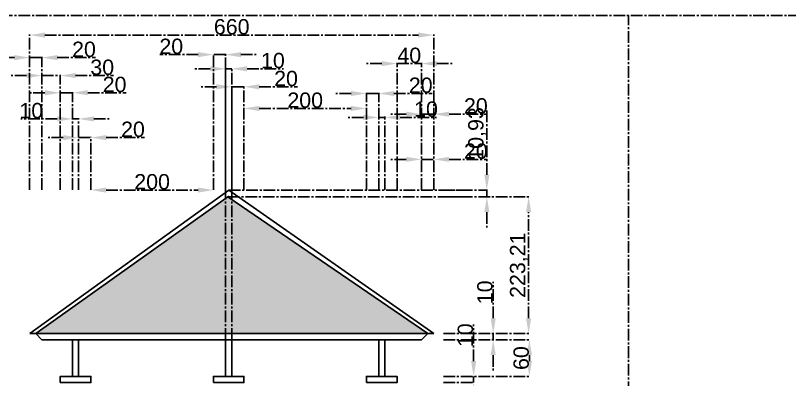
# Model space of a CAD drawing. Header units: centimetres. Extents: x -483 to 5478, y -332 to 3204.
# Drawn here: x 1262 to 2526, y 2610 to 3204 of the extents above; entities that cross this region are included whole.
import ezdxf

# ---------------------------------------------------------------- set-up
doc = ezdxf.new("R2010")
doc.units = ezdxf.units.CM
doc.linetypes.add('AXES2', pattern=[28.575, 19.05, -3.175, 3.175, -3.175])
doc.styles.get("Standard").update_dxf_attribs({"font": 'arial.ttf'})
doc.dimstyles.new('ISO-25', dxfattribs={"dimtxt": 25, "dimasz": 25, "dimexe": 1.25, "dimexo": 0.625, "dimtad": 1, "dimtxsty": 'Standard', "dimcen": 2.5, "dimadec": 0, "dimazin": 0, "dimtfac": 1, "dimtmove": 0, "dimatfit": 3, "dimfxl": 1, "dimarcsym": 0})

# ---------------------------------------------------------------- blocks, each defined once
blk = doc.blocks.new('*D112')
at = {"color": 0, "linetype": 'AXES2', "lineweight": -2, "transparency": 16777216}
for p, q in [((2041.9, 2709.6), (2041.9, 2769.3)), ((1960.6, 2684.6), (2043.2, 2684.6)), ((2041.9, 2674.6), (2041.9, 2684.6)), ((1960.6, 2674.6), (2043.2, 2674.6)), ((2041.9, 2649.6), (2041.9, 2624.6))]:
    blk.add_line(p, q, dxfattribs=at)
at = {"color": 0, "linetype": 'AXES2', "transparency": 16777216}
for points in [[(2037.8, 2709.6), (2046.1, 2709.6), (2041.9, 2684.6)], [(2037.8, 2649.6), (2046.1, 2649.6), (2041.9, 2674.6)]]:
    blk.add_solid(points, dxfattribs=at)
at = {"layer": 'Defpoints', "color": 0, "linetype": 'AXES2', "transparency": 16777216}
for p in [(1959.9, 2684.6), (2041.9, 2684.6), (1959.9, 2674.6)]:
    blk.add_point(p, dxfattribs=at)
at = {"color": 0, "linetype": 'AXES2', "transparency": 16777216, "insert": (2028.5, 2751.9), "char_height": 25, "attachment_point": 5, "rotation": 90}
blk.add_mtext('10', dxfattribs=at)
blk = doc.blocks.new('*D113')
at = {"color": 0, "linetype": 'AXES2', "lineweight": -2, "transparency": 16777216}
for p, q in [((1960.6, 2907.8), (2101, 2907.8)), ((2099.8, 2709.6), (2099.8, 2882.8)), ((1960.6, 2684.6), (2101, 2684.6))]:
    blk.add_line(p, q, dxfattribs=at)
at = {"color": 0, "linetype": 'AXES2', "transparency": 16777216}
for points in [[(2095.6, 2882.8), (2104, 2882.8), (2099.8, 2907.8)], [(2095.6, 2709.6), (2104, 2709.6), (2099.8, 2684.6)]]:
    blk.add_solid(points, dxfattribs=at)
at = {"layer": 'Defpoints', "color": 0, "linetype": 'AXES2', "transparency": 16777216}
for p in [(1959.9, 2907.8), (2099.8, 2907.8), (1959.9, 2684.6)]:
    blk.add_point(p, dxfattribs=at)
at = {"color": 0, "linetype": 'AXES2', "transparency": 16777216, "insert": (2084.1, 2796.2), "char_height": 25, "attachment_point": 5, "rotation": 90}
blk.add_mtext('223,21', dxfattribs=at)
blk = doc.blocks.new('*D114')
at = {"color": 0, "linetype": 'AXES2', "lineweight": -2, "transparency": 16777216}
for p, q in [((2031.6, 2943.8), (2031.6, 3052)), ((1960.6, 2918.8), (2032.8, 2918.8)), ((1960.6, 2907.8), (2032.8, 2907.8)), ((2031.6, 2907.8), (2031.6, 2918.8)), ((2031.6, 2882.8), (2031.6, 2857.8))]:
    blk.add_line(p, q, dxfattribs=at)
at = {"color": 0, "linetype": 'AXES2', "transparency": 16777216}
for points in [[(2027.4, 2943.8), (2035.7, 2943.8), (2031.6, 2918.8)], [(2027.4, 2882.8), (2035.7, 2882.8), (2031.6, 2907.8)]]:
    blk.add_solid(points, dxfattribs=at)
at = {"layer": 'Defpoints', "color": 0, "linetype": 'AXES2', "transparency": 16777216}
for p in [(1959.9, 2918.8), (1959.9, 2907.8), (2031.6, 2918.8)]:
    blk.add_point(p, dxfattribs=at)
at = {"color": 0, "linetype": 'AXES2', "transparency": 16777216, "insert": (2015.9, 3010.4), "char_height": 25, "attachment_point": 5, "rotation": 90}
blk.add_mtext('10,93', dxfattribs=at)
blk = doc.blocks.new('*D115')
at = {"color": 0, "linetype": 'AXES2', "lineweight": -2, "transparency": 16777216}
for p, q in [((1960.6, 2674.6), (2102.3, 2674.6)), ((2101, 2639.6), (2101, 2649.6)), ((1960.6, 2614.6), (2102.3, 2614.6))]:
    blk.add_line(p, q, dxfattribs=at)
at = {"color": 0, "linetype": 'AXES2', "transparency": 16777216}
for points in [[(2096.9, 2649.6), (2105.2, 2649.6), (2101, 2674.6)], [(2096.9, 2639.6), (2105.2, 2639.6), (2101, 2614.6)]]:
    blk.add_solid(points, dxfattribs=at)
at = {"layer": 'Defpoints', "color": 0, "linetype": 'AXES2', "transparency": 16777216}
for p in [(1959.9, 2674.6), (2101, 2674.6), (1959.9, 2614.6)]:
    blk.add_point(p, dxfattribs=at)
at = {"color": 0, "linetype": 'AXES2', "transparency": 16777216, "insert": (2087.7, 2644.6), "char_height": 25, "attachment_point": 5, "rotation": 90}
blk.add_mtext('60', dxfattribs=at)
blk = doc.blocks.new('*D117')
at = {"color": 0, "linetype": 'AXES2', "lineweight": -2, "transparency": 16777216}
for p, q in [((2010, 2639.6), (2010, 2699.3)), ((1960.6, 2614.6), (2011.3, 2614.6)), ((1960.6, 2604.6), (2011.3, 2604.6)), ((2010, 2604.6), (2010, 2614.6)), ((2010, 2579.6), (2010, 2554.6))]:
    blk.add_line(p, q, dxfattribs=at)
at = {"color": 0, "linetype": 'AXES2', "transparency": 16777216}
for points in [[(2005.8, 2639.6), (2014.2, 2639.6), (2010, 2614.6)], [(2005.8, 2579.6), (2014.2, 2579.6), (2010, 2604.6)]]:
    blk.add_solid(points, dxfattribs=at)
at = {"layer": 'Defpoints', "color": 0, "linetype": 'AXES2', "transparency": 16777216}
for p in [(1959.9, 2614.6), (1959.9, 2604.6), (2010, 2614.6)]:
    blk.add_point(p, dxfattribs=at)
at = {"color": 0, "linetype": 'AXES2', "transparency": 16777216, "insert": (1996.6, 2681.9), "char_height": 25, "attachment_point": 5, "rotation": 90}
blk.add_mtext('10', dxfattribs=at)
blk = doc.blocks.new('*D123')
at = {"color": 0, "linetype": 'AXES2', "lineweight": -2, "transparency": 16777216}
for p, q in [((1284.9, 2919.4), (1284.9, 3172.9)), ((1309.9, 3171.7), (1919.9, 3171.7)), ((1944.9, 2919.4), (1944.9, 3172.9))]:
    blk.add_line(p, q, dxfattribs=at)
at = {"color": 0, "linetype": 'AXES2', "transparency": 16777216}
for points in [[(1309.9, 3175.8), (1309.9, 3167.5), (1284.9, 3171.7)], [(1919.9, 3175.8), (1919.9, 3167.5), (1944.9, 3171.7)]]:
    blk.add_solid(points, dxfattribs=at)
at = {"layer": 'Defpoints', "color": 0, "linetype": 'AXES2', "transparency": 16777216}
for p in [(1944.9, 3171.7), (1284.9, 2918.8), (1944.9, 2918.8)]:
    blk.add_point(p, dxfattribs=at)
at = {"color": 0, "linetype": 'AXES2', "transparency": 16777216, "insert": (1614.9, 3185.1), "char_height": 25, "attachment_point": 5}
blk.add_mtext('660', dxfattribs=at)
blk = doc.blocks.new('*D124')
at = {"color": 0, "linetype": 'AXES2', "lineweight": -2, "transparency": 16777216}
for p, q in [((1284.9, 2919.4), (1284.9, 3136.2)), ((1304.9, 2919.4), (1304.9, 3136.2)), ((1259.9, 3134.9), (1234.9, 3134.9)), ((1284.9, 3134.9), (1304.9, 3134.9)), ((1329.9, 3134.9), (1392.3, 3134.9))]:
    blk.add_line(p, q, dxfattribs=at)
at = {"color": 0, "linetype": 'AXES2', "transparency": 16777216}
for points in [[(1259.9, 3139.1), (1259.9, 3130.7), (1284.9, 3134.9)], [(1329.9, 3139.1), (1329.9, 3130.7), (1304.9, 3134.9)]]:
    blk.add_solid(points, dxfattribs=at)
at = {"layer": 'Defpoints', "color": 0, "linetype": 'AXES2', "transparency": 16777216}
for p in [(1304.9, 3134.9), (1284.9, 2918.8), (1304.9, 2918.8)]:
    blk.add_point(p, dxfattribs=at)
at = {"color": 0, "linetype": 'AXES2', "transparency": 16777216, "insert": (1373.6, 3148.3), "char_height": 25, "attachment_point": 5}
blk.add_mtext('20', dxfattribs=at)
blk = doc.blocks.new('*D125')
at = {"color": 0, "linetype": 'AXES2', "lineweight": -2, "transparency": 16777216}
for p, q in [((1279.9, 3105.6), (1254.9, 3105.6)), ((1304.9, 2919.4), (1304.9, 3106.9)), ((1304.9, 3105.6), (1334.9, 3105.6)), ((1334.9, 2919.4), (1334.9, 3106.9)), ((1359.9, 3105.6), (1421.9, 3105.6))]:
    blk.add_line(p, q, dxfattribs=at)
at = {"color": 0, "linetype": 'AXES2', "transparency": 16777216}
for points in [[(1279.9, 3109.8), (1279.9, 3101.5), (1304.9, 3105.6)], [(1359.9, 3109.8), (1359.9, 3101.5), (1334.9, 3105.6)]]:
    blk.add_solid(points, dxfattribs=at)
at = {"layer": 'Defpoints', "color": 0, "linetype": 'AXES2', "transparency": 16777216}
for p in [(1334.9, 3105.6), (1304.9, 2918.8), (1334.9, 2918.8)]:
    blk.add_point(p, dxfattribs=at)
at = {"color": 0, "linetype": 'AXES2', "transparency": 16777216, "insert": (1403.4, 3119), "char_height": 25, "attachment_point": 5}
blk.add_mtext('30', dxfattribs=at)
blk = doc.blocks.new('*D126')
at = {"color": 0, "linetype": 'AXES2', "lineweight": -2, "transparency": 16777216}
for p, q in [((1309.9, 3077.6), (1284.9, 3077.6)), ((1334.9, 2919.4), (1334.9, 3078.8)), ((1334.9, 3077.6), (1354.9, 3077.6)), ((1354.9, 2919.4), (1354.9, 3078.8)), ((1379.9, 3077.6), (1442.3, 3077.6))]:
    blk.add_line(p, q, dxfattribs=at)
at = {"color": 0, "linetype": 'AXES2', "transparency": 16777216}
for points in [[(1309.9, 3081.7), (1309.9, 3073.4), (1334.9, 3077.6)], [(1379.9, 3081.7), (1379.9, 3073.4), (1354.9, 3077.6)]]:
    blk.add_solid(points, dxfattribs=at)
at = {"layer": 'Defpoints', "color": 0, "linetype": 'AXES2', "transparency": 16777216}
for p in [(1354.9, 3077.6), (1334.9, 2918.8), (1354.9, 2918.8)]:
    blk.add_point(p, dxfattribs=at)
at = {"color": 0, "linetype": 'AXES2', "transparency": 16777216, "insert": (1423.6, 3091), "char_height": 25, "attachment_point": 5}
blk.add_mtext('20', dxfattribs=at)
blk = doc.blocks.new('*D127')
at = {"color": 0, "linetype": 'AXES2', "lineweight": -2, "transparency": 16777216}
for p, q in [((1329.9, 3034.9), (1270.3, 3034.9)), ((1354.9, 2919.4), (1354.9, 3036.1)), ((1364.9, 3034.9), (1354.9, 3034.9)), ((1364.9, 2919.4), (1364.9, 3036.1)), ((1389.9, 3034.9), (1414.9, 3034.9))]:
    blk.add_line(p, q, dxfattribs=at)
at = {"color": 0, "linetype": 'AXES2', "transparency": 16777216}
for points in [[(1329.9, 3039), (1329.9, 3030.7), (1354.9, 3034.9)], [(1389.9, 3039), (1389.9, 3030.7), (1364.9, 3034.9)]]:
    blk.add_solid(points, dxfattribs=at)
at = {"layer": 'Defpoints', "color": 0, "linetype": 'AXES2', "transparency": 16777216}
for p in [(1354.9, 3034.9), (1354.9, 2918.8), (1364.9, 2918.8)]:
    blk.add_point(p, dxfattribs=at)
at = {"color": 0, "linetype": 'AXES2', "transparency": 16777216, "insert": (1287.6, 3048.3), "char_height": 25, "attachment_point": 5}
blk.add_mtext('10', dxfattribs=at)
blk = doc.blocks.new('*D128')
at = {"color": 0, "linetype": 'AXES2', "lineweight": -2, "transparency": 16777216}
for p, q in [((1339.9, 3004.4), (1314.9, 3004.4)), ((1364.9, 2919.4), (1364.9, 3005.6)), ((1364.9, 3004.4), (1384.9, 3004.4)), ((1384.9, 2919.4), (1384.9, 3005.6)), ((1409.9, 3004.4), (1472.3, 3004.4))]:
    blk.add_line(p, q, dxfattribs=at)
at = {"color": 0, "linetype": 'AXES2', "transparency": 16777216}
for points in [[(1339.9, 3008.5), (1339.9, 3000.2), (1364.9, 3004.4)], [(1409.9, 3008.5), (1409.9, 3000.2), (1384.9, 3004.4)]]:
    blk.add_solid(points, dxfattribs=at)
at = {"layer": 'Defpoints', "color": 0, "linetype": 'AXES2', "transparency": 16777216}
for p in [(1384.9, 3004.4), (1364.9, 2918.8), (1384.9, 2918.8)]:
    blk.add_point(p, dxfattribs=at)
at = {"color": 0, "linetype": 'AXES2', "transparency": 16777216, "insert": (1453.6, 3017.8), "char_height": 25, "attachment_point": 5}
blk.add_mtext('20', dxfattribs=at)
blk = doc.blocks.new('*D129')
at = {"color": 0, "linetype": 'AXES2', "lineweight": -2, "transparency": 16777216}
for p, q in [((1384.9, 2919.4), (1384.9, 2920)), ((1409.9, 2918.8), (1559.9, 2918.8)), ((1584.9, 2919.4), (1584.9, 2920))]:
    blk.add_line(p, q, dxfattribs=at)
at = {"color": 0, "linetype": 'AXES2', "transparency": 16777216}
for points in [[(1409.9, 2922.9), (1409.9, 2914.6), (1384.9, 2918.8)], [(1559.9, 2922.9), (1559.9, 2914.6), (1584.9, 2918.8)]]:
    blk.add_solid(points, dxfattribs=at)
at = {"layer": 'Defpoints', "color": 0, "linetype": 'AXES2', "transparency": 16777216}
for p in [(1384.9, 2918.8), (1584.9, 2918.8), (1584.9, 2918.8)]:
    blk.add_point(p, dxfattribs=at)
at = {"color": 0, "linetype": 'AXES2', "transparency": 16777216, "insert": (1484.9, 2932.2), "char_height": 25, "attachment_point": 5}
blk.add_mtext('200', dxfattribs=at)
blk = doc.blocks.new('*D130')
at = {"color": 0, "linetype": 'AXES2', "lineweight": -2, "transparency": 16777216}
for p, q in [((1559.9, 3139.8), (1497.5, 3139.8)), ((1584.9, 2919.4), (1584.9, 3141)), ((1604.9, 3139.8), (1584.9, 3139.8)), ((1604.9, 2915.8), (1604.9, 3141)), ((1629.9, 3139.8), (1654.9, 3139.8))]:
    blk.add_line(p, q, dxfattribs=at)
at = {"color": 0, "linetype": 'AXES2', "transparency": 16777216}
for points in [[(1559.9, 3144), (1559.9, 3135.6), (1584.9, 3139.8)], [(1629.9, 3144), (1629.9, 3135.6), (1604.9, 3139.8)]]:
    blk.add_solid(points, dxfattribs=at)
at = {"layer": 'Defpoints', "color": 0, "linetype": 'AXES2', "transparency": 16777216}
for p in [(1584.9, 3139.8), (1584.9, 2918.8), (1604.9, 2915.2)]:
    blk.add_point(p, dxfattribs=at)
at = {"color": 0, "linetype": 'AXES2', "transparency": 16777216, "insert": (1516.2, 3153.2), "char_height": 25, "attachment_point": 5}
blk.add_mtext('20', dxfattribs=at)
blk = doc.blocks.new('*D131')
at = {"color": 0, "linetype": 'AXES2', "lineweight": -2, "transparency": 16777216}
for p, q in [((1579.9, 3116.6), (1554.9, 3116.6)), ((1604.9, 2919.4), (1604.9, 3117.9)), ((1604.9, 3116.6), (1614.9, 3116.6)), ((1614.9, 2919.4), (1614.9, 3117.9)), ((1639.9, 3116.6), (1699.6, 3116.6))]:
    blk.add_line(p, q, dxfattribs=at)
at = {"color": 0, "linetype": 'AXES2', "transparency": 16777216}
for points in [[(1579.9, 3120.8), (1579.9, 3112.4), (1604.9, 3116.6)], [(1639.9, 3120.8), (1639.9, 3112.4), (1614.9, 3116.6)]]:
    blk.add_solid(points, dxfattribs=at)
at = {"layer": 'Defpoints', "color": 0, "linetype": 'AXES2', "transparency": 16777216}
for p in [(1614.9, 3116.6), (1604.9, 2918.8), (1614.9, 2918.8)]:
    blk.add_point(p, dxfattribs=at)
at = {"color": 0, "linetype": 'AXES2', "transparency": 16777216, "insert": (1682.2, 3130), "char_height": 25, "attachment_point": 5}
blk.add_mtext('10', dxfattribs=at)
blk = doc.blocks.new('*D132')
at = {"color": 0, "linetype": 'AXES2', "lineweight": -2, "transparency": 16777216}
for p, q in [((1589.9, 3087.3), (1564.9, 3087.3)), ((1614.9, 2915.9), (1614.9, 3088.6)), ((1614.9, 3087.3), (1634.9, 3087.3)), ((1634.9, 2919.4), (1634.9, 3088.6)), ((1659.9, 3087.3), (1722.3, 3087.3))]:
    blk.add_line(p, q, dxfattribs=at)
at = {"color": 0, "linetype": 'AXES2', "transparency": 16777216}
for points in [[(1589.9, 3091.5), (1589.9, 3083.2), (1614.9, 3087.3)], [(1659.9, 3091.5), (1659.9, 3083.2), (1634.9, 3087.3)]]:
    blk.add_solid(points, dxfattribs=at)
at = {"layer": 'Defpoints', "color": 0, "linetype": 'AXES2', "transparency": 16777216}
for p in [(1634.9, 3087.3), (1614.9, 2915.3), (1634.9, 2918.8)]:
    blk.add_point(p, dxfattribs=at)
at = {"color": 0, "linetype": 'AXES2', "transparency": 16777216, "insert": (1703.6, 3100.7), "char_height": 25, "attachment_point": 5}
blk.add_mtext('20', dxfattribs=at)
blk = doc.blocks.new('*D133')
at = {"color": 0, "linetype": 'AXES2', "lineweight": -2, "transparency": 16777216}
for p, q in [((1634.9, 2919.4), (1634.9, 3053.2)), ((1659.9, 3052), (1809.9, 3052)), ((1834.9, 2919.4), (1834.9, 3053.2))]:
    blk.add_line(p, q, dxfattribs=at)
at = {"color": 0, "linetype": 'AXES2', "transparency": 16777216}
for points in [[(1659.9, 3056.1), (1659.9, 3047.8), (1634.9, 3052)], [(1809.9, 3056.1), (1809.9, 3047.8), (1834.9, 3052)]]:
    blk.add_solid(points, dxfattribs=at)
at = {"layer": 'Defpoints', "color": 0, "linetype": 'AXES2', "transparency": 16777216}
for p in [(1834.9, 3052), (1634.9, 2918.8), (1834.9, 2918.8)]:
    blk.add_point(p, dxfattribs=at)
at = {"color": 0, "linetype": 'AXES2', "transparency": 16777216, "insert": (1734.9, 3065.3), "char_height": 25, "attachment_point": 5}
blk.add_mtext('200', dxfattribs=at)
blk = doc.blocks.new('*D134')
at = {"color": 0, "linetype": 'AXES2', "lineweight": -2, "transparency": 16777216}
for p, q in [((1809.9, 3076.4), (1784.9, 3076.4)), ((1834.9, 2919.4), (1834.9, 3077.6)), ((1834.9, 3076.4), (1854.9, 3076.4)), ((1854.9, 2919.4), (1854.9, 3077.6)), ((1879.9, 3076.4), (1942.3, 3076.4))]:
    blk.add_line(p, q, dxfattribs=at)
at = {"color": 0, "linetype": 'AXES2', "transparency": 16777216}
for points in [[(1809.9, 3080.5), (1809.9, 3072.2), (1834.9, 3076.4)], [(1879.9, 3080.5), (1879.9, 3072.2), (1854.9, 3076.4)]]:
    blk.add_solid(points, dxfattribs=at)
at = {"layer": 'Defpoints', "color": 0, "linetype": 'AXES2', "transparency": 16777216}
for p in [(1854.9, 3076.4), (1834.9, 2918.8), (1854.9, 2918.8)]:
    blk.add_point(p, dxfattribs=at)
at = {"color": 0, "linetype": 'AXES2', "transparency": 16777216, "insert": (1923.6, 3089.7), "char_height": 25, "attachment_point": 5}
blk.add_mtext('20', dxfattribs=at)
blk = doc.blocks.new('*D135')
at = {"color": 0, "linetype": 'AXES2', "lineweight": -2, "transparency": 16777216}
for p, q in [((1829.9, 3037.3), (1804.9, 3037.3)), ((1854.9, 2919.4), (1854.9, 3038.6)), ((1854.9, 3037.3), (1864.9, 3037.3)), ((1864.9, 2919.4), (1864.9, 3038.6)), ((1889.9, 3037.3), (1949.6, 3037.3))]:
    blk.add_line(p, q, dxfattribs=at)
at = {"color": 0, "linetype": 'AXES2', "transparency": 16777216}
for points in [[(1829.9, 3041.5), (1829.9, 3033.2), (1854.9, 3037.3)], [(1889.9, 3041.5), (1889.9, 3033.2), (1864.9, 3037.3)]]:
    blk.add_solid(points, dxfattribs=at)
at = {"layer": 'Defpoints', "color": 0, "linetype": 'AXES2', "transparency": 16777216}
for p in [(1864.9, 3037.3), (1854.9, 2918.8), (1864.9, 2918.8)]:
    blk.add_point(p, dxfattribs=at)
at = {"color": 0, "linetype": 'AXES2', "transparency": 16777216, "insert": (1932.2, 3050.7), "char_height": 25, "attachment_point": 5}
blk.add_mtext('10', dxfattribs=at)
blk = doc.blocks.new('*D136')
at = {"color": 0, "linetype": 'AXES2', "lineweight": -2, "transparency": 16777216}
for p, q in [((1859.9, 3125.2), (1834.9, 3125.2)), ((1884.9, 2919.4), (1884.9, 3126.4)), ((1884.9, 3125.2), (1924.9, 3125.2)), ((1924.9, 2919.4), (1924.9, 3126.4)), ((1949.9, 3125.2), (1974.9, 3125.2))]:
    blk.add_line(p, q, dxfattribs=at)
at = {"color": 0, "linetype": 'AXES2', "transparency": 16777216}
for points in [[(1859.9, 3129.3), (1859.9, 3121), (1884.9, 3125.2)], [(1949.9, 3129.3), (1949.9, 3121), (1924.9, 3125.2)]]:
    blk.add_solid(points, dxfattribs=at)
at = {"layer": 'Defpoints', "color": 0, "linetype": 'AXES2', "transparency": 16777216}
for p in [(1924.9, 3125.2), (1884.9, 2918.8), (1924.9, 2918.8)]:
    blk.add_point(p, dxfattribs=at)
at = {"color": 0, "linetype": 'AXES2', "transparency": 16777216, "insert": (1904.9, 3138.5), "char_height": 25, "attachment_point": 5}
blk.add_mtext('40', dxfattribs=at)
blk = doc.blocks.new('*D137')
at = {"color": 0, "linetype": 'AXES2', "lineweight": -2, "transparency": 16777216}
for p, q in [((1899.9, 3042.6), (1874.9, 3042.6)), ((1924.9, 2919.4), (1924.9, 3043.8)), ((1924.9, 3042.6), (1944.9, 3042.6)), ((1944.9, 2919.4), (1944.9, 3043.8)), ((1969.9, 3042.6), (2032.3, 3042.6))]:
    blk.add_line(p, q, dxfattribs=at)
at = {"color": 0, "linetype": 'AXES2', "transparency": 16777216}
for points in [[(1899.9, 3046.7), (1899.9, 3038.4), (1924.9, 3042.6)], [(1969.9, 3046.7), (1969.9, 3038.4), (1944.9, 3042.6)]]:
    blk.add_solid(points, dxfattribs=at)
at = {"layer": 'Defpoints', "color": 0, "linetype": 'AXES2', "transparency": 16777216}
for p in [(1944.9, 3042.6), (1924.9, 2918.8), (1944.9, 2918.8)]:
    blk.add_point(p, dxfattribs=at)
at = {"color": 0, "linetype": 'AXES2', "transparency": 16777216, "insert": (2013.6, 3056), "char_height": 25, "attachment_point": 5}
blk.add_mtext('20', dxfattribs=at)
blk = doc.blocks.new('*D138')
at = {"color": 0, "linetype": 'AXES2', "lineweight": -2, "transparency": 16777216}
for p, q in [((1899.9, 2968.9), (1874.9, 2968.9)), ((1924.9, 2919.4), (1924.9, 2970.1)), ((1924.9, 2968.9), (1944.9, 2968.9)), ((1944.9, 2919.4), (1944.9, 2970.1)), ((1969.9, 2968.9), (2032.3, 2968.9))]:
    blk.add_line(p, q, dxfattribs=at)
at = {"color": 0, "linetype": 'AXES2', "transparency": 16777216}
for points in [[(1899.9, 2973), (1899.9, 2964.7), (1924.9, 2968.9)], [(1969.9, 2973), (1969.9, 2964.7), (1944.9, 2968.9)]]:
    blk.add_solid(points, dxfattribs=at)
at = {"layer": 'Defpoints', "color": 0, "linetype": 'AXES2', "transparency": 16777216}
for p in [(1944.9, 2968.9), (1924.9, 2918.8), (1944.9, 2918.8)]:
    blk.add_point(p, dxfattribs=at)
at = {"color": 0, "linetype": 'AXES2', "transparency": 16777216, "insert": (2013.6, 2982.2), "char_height": 25, "attachment_point": 5}
blk.add_mtext('20', dxfattribs=at)

msp = doc.modelspace()

# ---------------------------------------------------------------- hatches: boundary and pattern name
at = {"linetype": 'AXES2'}
h = msp.add_hatch(dxfattribs=at)
h.set_pattern_fill('ESCHER', color=256)
h.set_pattern_definition([(60, (-185.064, 1974.637), (-30.48, -7e-09), [27.94, -2.54]), (180, (-185.064, 1974.637), (15.24, -26.39645), [27.94, -2.54]), (300, (-185.064, 1974.637), (30.48, -7e-09), [27.94, -2.54]), (60, (-182.524, 1974.637), (-30.48, -7e-09), [5.08, -25.4]), (300, (-182.524, 1974.637), (30.48, -7e-09), [5.08, -25.4]), (60, (-186.334, 1976.837), (-30.48, -7e-09), [5.08, -25.4]), (180, (-186.334, 1976.837), (15.24, -26.39645), [5.08, -25.4]), (300, (-186.334, 1972.437), (30.48, -7e-09), [5.08, -25.4]), (180, (-186.334, 1972.437), (15.24, -26.39645), [5.08, -25.4]), (60, (-195.224, 1974.637), (-30.48, -7e-09), [5.08, -25.4]), (300, (-195.224, 1974.637), (30.48, -7e-09), [5.08, -25.4]), (60, (-179.984, 1965.838), (-30.48, -7e-09), [5.08, -25.4]), (180, (-179.984, 1965.838), (15.24, -26.39645), [5.08, -25.4]), (300, (-179.984, 1983.436), (30.48, -7e-09), [5.08, -25.4]), (180, (-179.984, 1983.436), (15.24, -26.39645), [5.08, -25.4]), (0, (-179.984, 1979.036), (-15.24, 26.39645), [17.78, -12.7]), (0, (-179.984, 1970.237), (-15.24, 26.39645), [17.78, -12.7]), (120, (-183.794, 1981.236), (-30.48, 7e-09), [17.78, -12.7]), (120, (-191.414, 1976.837), (-30.48, 7e-09), [17.78, -12.7]), (240, (-191.414, 1972.437), (15.24, -26.39645), [17.78, -12.7]), (240, (-183.794, 1968.038), (15.24, -26.39645), [17.78, -12.7])])
h.paths.add_polyline_path([(1608.627, 2907.848), (1294.936, 2684.637), (1934.936, 2684.637)])

# ---------------------------------------------------------------- linework, layer by layer
for p, q in [((-476.467, 3203.656), (5478.205, 3203.656)), ((2263.176, 1816.055), (2263.176, 3203.656)), ((1614.936, 2674.637), (1614.936, 3015.006)), ((1604.936, 2674.637), (1604.936, 2980.935)), ((1608.627, 2907.848), (1609.936, 2908.78)), ((1608.627, 2907.848), (1998.699, 2907.848)), ((1609.936, 2918.78), (1996.764, 2918.78)), ((1934.936, 2684.637), (1924.936, 2674.637)), ((1924.936, 2674.637), (1304.936, 2674.637))]:
    msp.add_line(p, q, dxfattribs=at)
at = {"color": 5}
for p, q in [((1609.936, 2918.78), (1284.936, 2684.637)), ((1294.936, 2684.637), (1608.627, 2907.848)), ((1608.627, 2907.848), (1934.936, 2684.637)), ((1944.936, 2684.637), (1609.936, 2918.78)), ((1294.936, 2684.637), (1934.936, 2684.637)), ((1304.936, 2674.637), (1924.936, 2674.637))]:
    msp.add_line(p, q, dxfattribs=at)
at = {"color": 5, "linetype": 'AXES2'}
for p, q in [((1294.936, 2684.637), (1284.936, 2684.637)), ((1294.936, 2684.637), (1304.936, 2674.637)), ((1924.936, 2674.637), (1934.936, 2684.637)), ((1934.936, 2684.637), (1944.936, 2684.637))]:
    msp.add_line(p, q, dxfattribs=at)
at = {"linetype": 'ByBlock'}
for points in [[(1354.936, 2614.637), (1354.936, 2674.637), (1364.936, 2674.637), (1364.936, 2614.637)], [(1604.936, 2614.637), (1604.936, 2674.637), (1614.936, 2674.637), (1614.936, 2614.637)], [(1854.936, 2614.637), (1854.936, 2674.637), (1864.936, 2674.637), (1864.936, 2614.637)], [(1334.936, 2604.637), (1384.936, 2604.637), (1384.936, 2614.637), (1334.936, 2614.637), (1334.936, 2604.637)], [(1584.936, 2604.637), (1634.936, 2604.637), (1634.936, 2614.637), (1584.936, 2614.637), (1584.936, 2604.637)], [(1834.936, 2604.637), (1884.936, 2604.637), (1884.936, 2614.637), (1834.936, 2614.637), (1834.936, 2604.637)]]:
    msp.add_lwpolyline(points, close=True, dxfattribs=at)

# ---------------------------------------------------------------- dimensions: what is measured, and where the dimension line sits
at = {"linetype": 'AXES2'}
for base, p1, p2, picture, middle in [((1944.936, 3171.673), (1284.936, 2918.78), (1944.936, 2918.78), '*D123', (1614.936, 3185.062)), ((1304.936, 3134.915), (1284.936, 2918.78), (1304.936, 2918.78), '*D124', (1373.638, 3148.304)), ((1584.936, 3139.795), (1604.936, 2915.178), (1584.936, 2918.78), '*D130', (1516.235, 3153.184)), ((1924.936, 3125.156), (1884.936, 2918.78), (1924.936, 2918.78), '*D136', (1904.936, 3138.545)), ((1334.936, 3105.637), (1304.936, 2918.78), (1334.936, 2918.78), '*D125', (1403.416, 3119.035)), ((1614.936, 3116.616), (1604.936, 2918.78), (1614.936, 2918.78), '*D131', (1682.248, 3130.005)), ((1634.936, 3087.338), (1614.936, 2915.285), (1634.936, 2918.78), '*D132', (1703.638, 3100.727)), ((1354.936, 3077.578), (1334.936, 2918.78), (1354.936, 2918.78), '*D126', (1423.638, 3090.968)), ((1854.936, 3076.358), (1834.936, 2918.78), (1854.936, 2918.78), '*D134', (1923.638, 3089.748)), ((1834.936, 3051.96), (1634.936, 2918.78), (1834.936, 2918.78), '*D133', (1734.936, 3065.349)), ((1944.936, 3042.57), (1924.936, 2918.78), (1944.936, 2918.78), '*D137', (2013.638, 3055.959)), ((1354.936, 3034.881), (1364.936, 2918.78), (1354.936, 2918.78), '*D127', (1287.625, 3048.27)), ((1864.936, 3037.321), (1854.936, 2918.78), (1864.936, 2918.78), '*D135', (1932.248, 3050.71)), ((1384.936, 3004.383), (1364.936, 2918.78), (1384.936, 2918.78), '*D128', (1453.638, 3017.772)), ((1944.936, 2968.859), (1924.936, 2918.78), (1944.936, 2918.78), '*D138', (2013.638, 2982.248)), ((1584.936, 2918.78), (1384.936, 2918.78), (1584.936, 2918.78), '*D129', (1484.936, 2932.169))]:
    dim = msp.add_linear_dim(base=base, p1=p1, p2=p2, dimstyle='ISO-25', dxfattribs=at)
    dim.commit()
    dim.dimension.update_dxf_attribs({"geometry": picture, "text_midpoint": middle})
for base, p1, p2, picture, middle in [((2031.554, 2918.78), (1959.936, 2907.848), (1959.936, 2918.78), '*D114', (2015.905, 3010.41)), ((2099.794, 2907.848), (1959.936, 2684.637), (1959.936, 2907.848), '*D113', (2084.145, 2796.243)), ((2041.928, 2684.637), (1959.936, 2674.637), (1959.936, 2684.637), '*D112', (2028.539, 2751.948)), ((2010.006, 2614.637), (1959.936, 2604.637), (1959.936, 2614.637), '*D117', (1996.617, 2681.948)), ((2101.044, 2674.637), (1959.936, 2614.637), (1959.936, 2674.637), '*D115', (2087.655, 2644.637))]:
    dim = msp.add_linear_dim(base=base, p1=p1, p2=p2, angle=90, dimstyle='ISO-25', dxfattribs=at)
    dim.commit()
    dim.dimension.update_dxf_attribs({"geometry": picture, "text_midpoint": middle})

doc.saveas('drawing.dxf')
